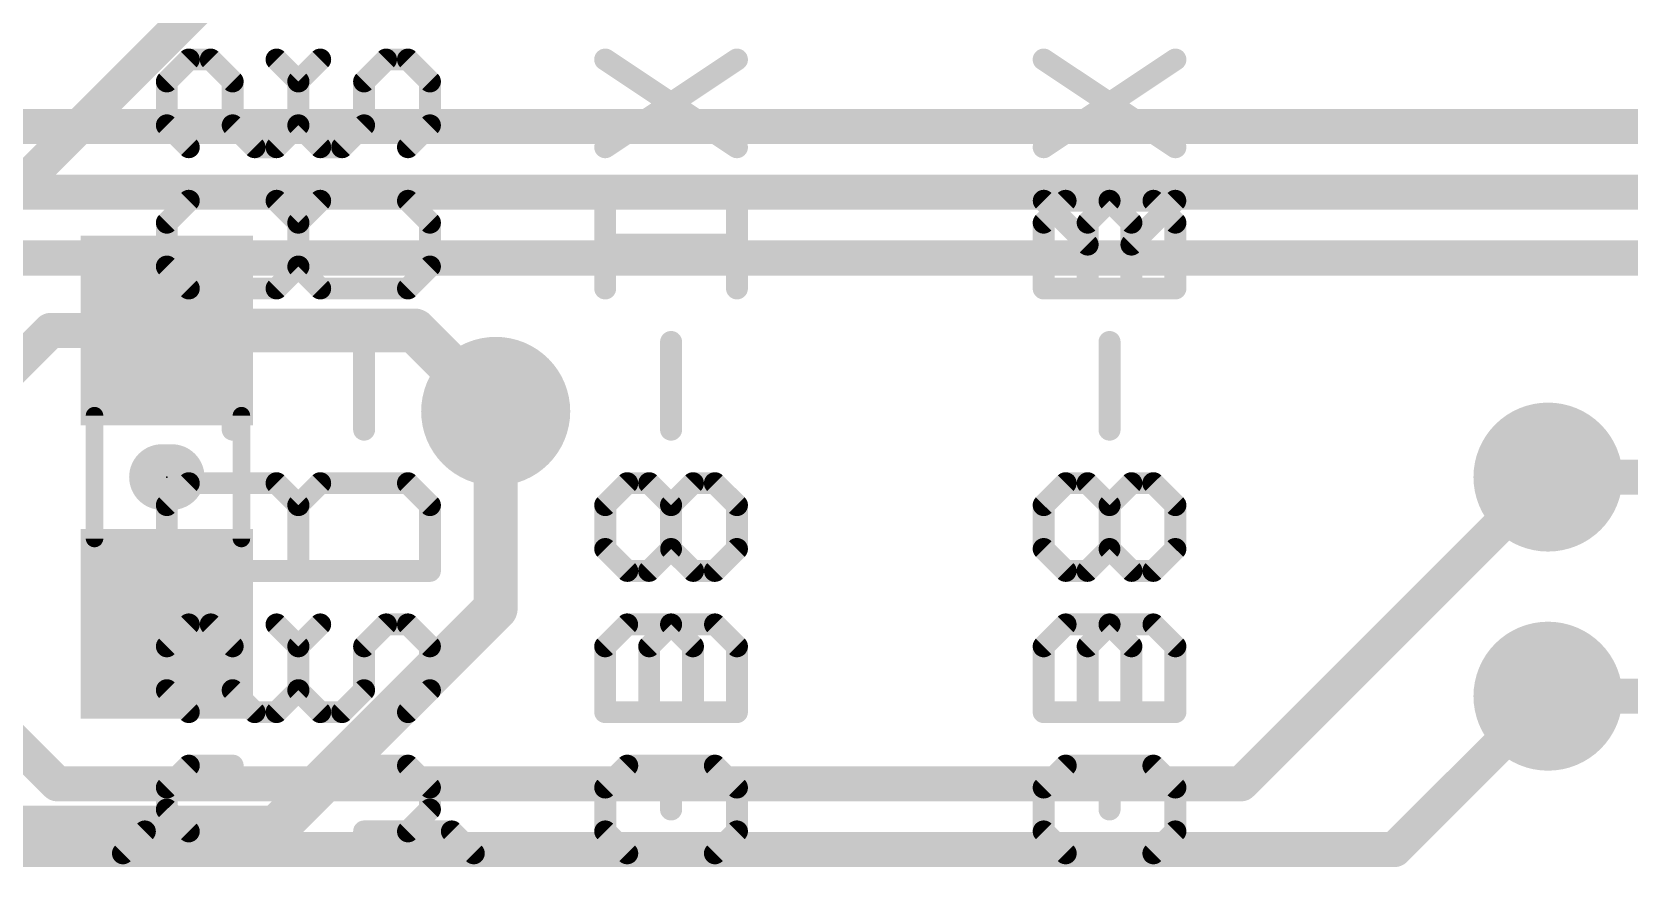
# Model space of a CAD drawing. Extents: x -24 to 83, y -23 to 53.
# Drawn here: x 26.52 to 35.78, y 37.11 to 41.95 of the extents above; entities that cross this region are included whole.
import ezdxf

# ---------------------------------------------------------------- set-up
doc = ezdxf.new("R2010")
doc.units = 0
for name, color, linetype in [('1', 12, 'CONTINUOUS'), ('16', 132, 'CONTINUOUS'), ('18', 110, 'CONTINUOUS'), ('21', 41, 'CONTINUOUS'), ('22', 40, 'CONTINUOUS'), ('23', 53, 'CONTINUOUS'), ('51', 53, 'CONTINUOUS')]:
    doc.layers.add(name, color=color, linetype=linetype)

# ---------------------------------------------------------------- blocks, each defined once
blk = doc.blocks.new('RECT')
blk.add_solid([(-0.5, -0.5), (0.5, -0.5), (-0.5, 0.5), (0.5, 0.5)])
blk = doc.blocks.new('ROUNDV')
at = {"const_width": 0.5}
blk.add_lwpolyline([(0, -0.25, 1), (0, 0.25, 1), (0, -0.25)], format="xyb", dxfattribs=at)

msp = doc.modelspace()

# ---------------------------------------------------------------- linework, layer by layer
at = {"layer": '1'}
for points, const_width in [([(26.416, 41.021), (27.686, 42.291)], 0.2032), ([(27.305, 40.22), (28.741, 40.22)], 0.254), ([(28.741, 40.22), (29.21, 39.751)], 0.254), ([(26.631, 40.22), (25.981, 39.57)], 0.2032), ([(26.631, 40.22), (27.305, 40.22)], 0.2032), ([(33.528, 37.592), (35.306, 39.37)], 0.2032), ([(34.417, 37.211), (35.306, 38.1)], 0.2032), ([(26.292, 37.97), (26.67, 37.592)], 0.2032), ([(26.67, 37.592), (33.528, 37.592)], 0.2032), ([(26.416, 37.211), (34.417, 37.211)], 0.2032)]:
    msp.add_lwpolyline(points, dxfattribs=dict(at, const_width=const_width))
for points, const_width in [([(27.305, 40.2835, 1), (27.305, 40.1565)], 0.127), ([(28.7859, 40.2649, 1), (28.6961, 40.1751)], 0.127), ([(28.741, 40.1565, 1), (28.741, 40.2835)], 0.127), ([(26.631, 40.2708, 1), (26.631, 40.1692)], 0.1016), ([(26.6669, 40.1841, 1), (26.5951, 40.2559)], 0.1016), ([(27.305, 40.1692, 1), (27.305, 40.2708)], 0.1016), ([(29.1651, 39.7061, 1), (29.2549, 39.7959)], 0.127), ([(35.3419, 39.3341, 1), (35.2701, 39.4059)], 0.1016), ([(35.3419, 38.0641, 1), (35.2701, 38.1359)], 0.1016), ([(26.67, 37.6428, 1), (26.67, 37.5412)], 0.1016), ([(26.6341, 37.5561, 1), (26.7059, 37.6279)], 0.1016), ([(33.4921, 37.6279, 1), (33.5639, 37.5561)], 0.1016), ([(33.528, 37.5412, 1), (33.528, 37.6428)], 0.1016), ([(34.3811, 37.2469, 1), (34.4529, 37.1751)], 0.1016), ([(34.417, 37.1602, 1), (34.417, 37.2618)], 0.1016)]:
    msp.add_lwpolyline(points, format="xyb", dxfattribs=dict(at, const_width=const_width))
at = {"layer": '16'}
for points, const_width in [([(25.654, 41.402), (36.322, 41.402)], 0.2032), ([(23.368, 41.021), (36.576, 41.021)], 0.2032), ([(20.32, 40.64), (36.83, 40.64)], 0.2032), ([(29.21, 39.751), (29.21, 38.608)], 0.254), ([(40.64, 39.37), (35.306, 39.37)], 0.2032), ([(29.21, 38.608), (27.94, 37.338)], 0.254), ([(39.37, 38.1), (35.306, 38.1)], 0.2032), ([(27.94, 37.338), (25.908, 37.338)], 0.254)]:
    msp.add_lwpolyline(points, dxfattribs=dict(at, const_width=const_width))
for points, const_width in [([(29.2735, 39.751, 1), (29.1465, 39.751)], 0.127), ([(35.306, 39.4208, 1), (35.306, 39.3192)], 0.1016), ([(29.2549, 38.5631, 1), (29.1651, 38.6529)], 0.127), ([(29.1465, 38.608, 1), (29.2735, 38.608)], 0.127), ([(35.306, 38.1508, 1), (35.306, 38.0492)], 0.1016), ([(27.8951, 37.3829, 1), (27.9849, 37.2931)], 0.127), ([(27.94, 37.2745, 1), (27.94, 37.4015)], 0.127)]:
    msp.add_lwpolyline(points, format="xyb", dxfattribs=dict(at, const_width=const_width))
at = {"layer": '21'}
for points, const_width in [([(28.1935, 41.7904), (28.0663, 41.6632)], 0.127), ([(28.4477, 41.6632), (28.5748, 41.7904)], 0.127), ([(28.5748, 41.7904), (28.7019, 41.7904)], 0.127), ([(28.7019, 41.7904), (28.829, 41.6632)], 0.127), ([(29.8444, 41.2819), (30.607, 41.7904)], 0.127), ([(29.8444, 41.7904), (30.607, 41.2819)], 0.127), ([(32.3844, 41.2819), (33.147, 41.7904)], 0.127), ([(32.3844, 41.7904), (33.147, 41.2819)], 0.127), ([(28.0663, 41.6632), (28.0663, 41.409)], 0.127), ([(28.4477, 41.409), (28.4477, 41.6632)], 0.127), ([(28.829, 41.6632), (28.829, 41.409)], 0.127), ([(28.0663, 41.409), (28.1935, 41.2819)], 0.127), ([(28.3206, 41.2819), (28.4477, 41.409)], 0.127), ([(28.829, 41.409), (28.7019, 41.2819)], 0.127), ([(28.1935, 41.2819), (28.3206, 41.2819)], 0.127), ([(28.1935, 40.9718), (28.0663, 40.8447)], 0.127), ([(28.829, 40.8447), (28.7019, 40.9718)], 0.127), ([(29.8444, 40.4633), (29.8444, 40.9718)], 0.127), ([(32.3844, 40.8447), (32.5115, 40.9718)], 0.127), ([(32.5115, 40.9718), (32.7657, 40.9718)], 0.127), ([(32.7657, 40.9718), (32.8928, 40.8447)], 0.127), ([(32.8928, 40.7176), (33.147, 40.9718)], 0.127), ([(28.0663, 40.8447), (28.0663, 40.5904)], 0.127), ([(28.829, 40.5904), (28.829, 40.8447)], 0.127), ([(32.3844, 40.4633), (32.3844, 40.8447)], 0.127), ([(32.8928, 40.8447), (32.8928, 40.4633)], 0.127), ([(30.607, 40.7176), (29.8444, 40.7176)], 0.127), ([(28.0663, 40.5904), (28.1935, 40.4633)], 0.127), ([(28.7019, 40.4633), (28.829, 40.5904)], 0.127), ([(28.1935, 40.4633), (28.7019, 40.4633)], 0.127), ([(33.147, 40.4633), (32.3844, 40.4633)], 0.127), ([(28.4477, 39.6448), (28.4477, 40.1532)], 0.127), ([(30.2257, 39.6448), (30.2257, 40.1532)], 0.127), ([(32.7657, 39.6448), (32.7657, 40.1532)], 0.127), ([(27.3329, 39.37), (27.2771, 39.37)], 0.381), ([(28.1935, 39.3346), (28.0663, 39.2075)], 0.127), ([(28.7019, 39.3346), (28.1935, 39.3346)], 0.127), ([(28.829, 39.2075), (28.7019, 39.3346)], 0.127), ([(29.9715, 39.3346), (29.8444, 39.2075)], 0.127), ([(30.2257, 39.2075), (30.3528, 39.3346)], 0.127), ([(30.3528, 39.3346), (30.4799, 39.3346)], 0.127), ([(30.4799, 39.3346), (30.607, 39.2075)], 0.127), ([(32.5115, 39.3346), (32.3844, 39.2075)], 0.127), ([(32.7657, 39.2075), (32.8928, 39.3346)], 0.127), ([(32.8928, 39.3346), (33.0199, 39.3346)], 0.127), ([(33.0199, 39.3346), (33.147, 39.2075)], 0.127), ([(28.0663, 39.2075), (28.0663, 38.8262)], 0.127), ([(28.829, 38.8262), (28.829, 39.2075)], 0.127), ([(29.8444, 39.2075), (29.8444, 38.9533)], 0.127), ([(30.2257, 38.9533), (30.2257, 39.2075)], 0.127), ([(30.607, 39.2075), (30.607, 38.9533)], 0.127), ([(32.3844, 39.2075), (32.3844, 38.9533)], 0.127), ([(32.7657, 38.9533), (32.7657, 39.2075)], 0.127), ([(33.147, 39.2075), (33.147, 38.9533)], 0.127), ([(29.8444, 38.9533), (29.9715, 38.8262)], 0.127), ([(30.0986, 38.8262), (30.2257, 38.9533)], 0.127), ([(30.607, 38.9533), (30.4799, 38.8262)], 0.127), ([(32.3844, 38.9533), (32.5115, 38.8262)], 0.127), ([(32.6386, 38.8262), (32.7657, 38.9533)], 0.127), ([(33.147, 38.9533), (33.0199, 38.8262)], 0.127), ([(28.0663, 38.8262), (28.829, 38.8262)], 0.127), ([(29.9715, 38.8262), (30.0986, 38.8262)], 0.127), ([(32.5115, 38.8262), (32.6386, 38.8262)], 0.127), ([(28.1935, 38.516), (28.0663, 38.3889)], 0.127), ([(28.4477, 38.3889), (28.5748, 38.516)], 0.127), ([(28.5748, 38.516), (28.7019, 38.516)], 0.127), ([(28.7019, 38.516), (28.829, 38.3889)], 0.127), ([(29.8444, 38.3889), (29.9715, 38.516)], 0.127), ([(29.9715, 38.516), (30.2257, 38.516)], 0.127), ([(30.2257, 38.516), (30.3528, 38.3889)], 0.127), ([(32.3844, 38.3889), (32.5115, 38.516)], 0.127), ([(32.5115, 38.516), (32.7657, 38.516)], 0.127), ([(32.7657, 38.516), (32.8928, 38.3889)], 0.127), ([(28.0663, 38.3889), (28.0663, 38.1347)], 0.127), ([(28.4477, 38.1347), (28.4477, 38.3889)], 0.127), ([(28.829, 38.3889), (28.829, 38.1347)], 0.127), ([(29.8444, 38.0076), (29.8444, 38.3889)], 0.127), ([(30.3528, 38.3889), (30.3528, 38.0076)], 0.127), ([(32.3844, 38.0076), (32.3844, 38.3889)], 0.127), ([(32.8928, 38.3889), (32.8928, 38.0076)], 0.127), ([(28.0663, 38.1347), (28.1935, 38.0076)], 0.127), ([(28.3206, 38.0076), (28.4477, 38.1347)], 0.127), ([(28.829, 38.1347), (28.7019, 38.0076)], 0.127), ([(28.1935, 38.0076), (28.3206, 38.0076)], 0.127), ([(30.607, 38.0076), (29.8444, 38.0076)], 0.127), ([(33.147, 38.0076), (32.3844, 38.0076)], 0.127), ([(28.7019, 37.6975), (28.4477, 37.6975)], 0.127), ([(28.829, 37.5704), (28.7019, 37.6975)], 0.127), ([(29.9715, 37.6975), (29.8444, 37.5704)], 0.127), ([(30.4799, 37.6975), (30.2257, 37.6975)], 0.127), ([(30.2257, 37.6975), (30.2257, 37.4432)], 0.127), ([(30.607, 37.5704), (30.4799, 37.6975)], 0.127), ([(32.5115, 37.6975), (32.3844, 37.5704)], 0.127), ([(33.0199, 37.6975), (32.7657, 37.6975)], 0.127), ([(32.7657, 37.6975), (32.7657, 37.4432)], 0.127), ([(33.147, 37.5704), (33.0199, 37.6975)], 0.127), ([(28.829, 37.4432), (28.829, 37.5704)], 0.127), ([(29.8444, 37.5704), (29.8444, 37.3161)], 0.127), ([(30.607, 37.3161), (30.607, 37.5704)], 0.127), ([(32.3844, 37.5704), (32.3844, 37.3161)], 0.127), ([(33.147, 37.3161), (33.147, 37.5704)], 0.127), ([(28.7019, 37.3161), (28.829, 37.4432)], 0.127), ([(28.4477, 37.3161), (28.7019, 37.3161)], 0.127), ([(28.7019, 37.3161), (28.9561, 37.3161)], 0.127), ([(28.9561, 37.3161), (29.0832, 37.189)], 0.127), ([(29.8444, 37.3161), (29.9715, 37.189)], 0.127), ([(30.4799, 37.189), (30.607, 37.3161)], 0.127), ([(32.3844, 37.3161), (32.5115, 37.189)], 0.127), ([(33.0199, 37.189), (33.147, 37.3161)], 0.127), ([(29.9715, 37.189), (30.4799, 37.189)], 0.127), ([(32.5115, 37.189), (33.0199, 37.189)], 0.127)]:
    msp.add_lwpolyline(points, dxfattribs=dict(at, const_width=const_width))
for points, const_width in [([(28.2159, 41.7679, 1), (28.171, 41.8128)], 0.0635), ([(28.5748, 41.8221, 1), (28.5748, 41.7586)], 0.0635), ([(28.5972, 41.7679, 1), (28.5523, 41.8128)], 0.0635), ([(28.7243, 41.8128, 1), (28.6794, 41.7679)], 0.0635), ([(28.7019, 41.7586, 1), (28.7019, 41.8221)], 0.0635), ([(29.862, 41.8168, 1), (29.8267, 41.7639)], 0.0635), ([(30.6246, 41.7639, 1), (30.5894, 41.8168)], 0.0635), ([(32.402, 41.8168, 1), (32.3667, 41.7639)], 0.0635), ([(33.1646, 41.7639, 1), (33.1294, 41.8168)], 0.0635), ([(28.0981, 41.6632, 1), (28.0346, 41.6632)], 0.0635), ([(28.0439, 41.6857, 1), (28.0888, 41.6408)], 0.0635), ([(28.4794, 41.6632, 1), (28.4159, 41.6632)], 0.0635), ([(28.4252, 41.6857, 1), (28.4701, 41.6408)], 0.0635), ([(28.8607, 41.6632, 1), (28.7973, 41.6632)], 0.0635), ([(28.8065, 41.6408, 1), (28.8515, 41.6857)], 0.0635), ([(28.0888, 41.4315, 1), (28.0439, 41.3866)], 0.0635), ([(28.4701, 41.3866, 1), (28.4252, 41.4315)], 0.0635), ([(28.8515, 41.3866, 1), (28.8065, 41.4315)], 0.0635), ([(28.0346, 41.409, 1), (28.0981, 41.409)], 0.0635), ([(28.4159, 41.409, 1), (28.4794, 41.409)], 0.0635), ([(28.7973, 41.409, 1), (28.8607, 41.409)], 0.0635), ([(28.1935, 41.3137, 1), (28.1935, 41.2502)], 0.0635), ([(28.171, 41.2595, 1), (28.2159, 41.3044)], 0.0635), ([(28.2981, 41.3044, 1), (28.343, 41.2595)], 0.0635), ([(28.3206, 41.2502, 1), (28.3206, 41.3137)], 0.0635), ([(28.6794, 41.3044, 1), (28.7243, 41.2595)], 0.0635), ([(29.8267, 41.3083, 1), (29.862, 41.2555)], 0.0635), ([(30.5894, 41.2555, 1), (30.6246, 41.3083)], 0.0635), ([(32.3667, 41.3083, 1), (32.402, 41.2555)], 0.0635), ([(33.1294, 41.2555, 1), (33.1646, 41.3083)], 0.0635), ([(28.2159, 40.9493, 1), (28.171, 40.9942)], 0.0635), ([(28.7243, 40.9942, 1), (28.6794, 40.9493)], 0.0635), ([(29.8761, 40.9718, 1), (29.8126, 40.9718)], 0.0635), ([(32.5115, 41.0035, 1), (32.5115, 40.94)], 0.0635), ([(32.5339, 40.9493, 1), (32.489, 40.9942)], 0.0635), ([(32.7881, 40.9942, 1), (32.7432, 40.9493)], 0.0635), ([(32.7657, 40.94, 1), (32.7657, 41.0035)], 0.0635), ([(33.1695, 40.9493, 1), (33.1245, 40.9942)], 0.0635), ([(28.0981, 40.8447, 1), (28.0346, 40.8447)], 0.0635), ([(28.0439, 40.8671, 1), (28.0888, 40.8222)], 0.0635), ([(28.8607, 40.8447, 1), (28.7973, 40.8447)], 0.0635), ([(28.8065, 40.8222, 1), (28.8515, 40.8671)], 0.0635), ([(32.4161, 40.8447, 1), (32.3526, 40.8447)], 0.0635), ([(32.3619, 40.8671, 1), (32.4068, 40.8222)], 0.0635), ([(32.9245, 40.8447, 1), (32.861, 40.8447)], 0.0635), ([(32.8703, 40.8222, 1), (32.9152, 40.8671)], 0.0635), ([(29.8444, 40.7493, 1), (29.8444, 40.6858)], 0.0635), ([(30.607, 40.6858, 1), (30.607, 40.7493)], 0.0635), ([(32.8703, 40.74, 1), (32.9152, 40.6951)], 0.0635), ([(28.0888, 40.6129, 1), (28.0439, 40.568)], 0.0635), ([(28.0346, 40.5904, 1), (28.0981, 40.5904)], 0.0635), ([(28.7973, 40.5904, 1), (28.8607, 40.5904)], 0.0635), ([(28.8515, 40.568, 1), (28.8065, 40.6129)], 0.0635), ([(28.1935, 40.4951, 1), (28.1935, 40.4316)], 0.0635), ([(28.7019, 40.4316, 1), (28.7019, 40.4951)], 0.0635), ([(32.3844, 40.4951, 1), (32.3844, 40.4316)], 0.0635), ([(33.147, 40.4316, 1), (33.147, 40.4951)], 0.0635), ([(28.171, 40.4409, 1), (28.2159, 40.4858)], 0.0635), ([(28.6794, 40.4858, 1), (28.7243, 40.4409)], 0.0635), ([(29.8126, 40.4633, 1), (29.8761, 40.4633)], 0.0635), ([(32.3526, 40.4633, 1), (32.4161, 40.4633)], 0.0635), ([(32.861, 40.4633, 1), (32.9245, 40.4633)], 0.0635), ([(28.4794, 40.1532, 1), (28.4159, 40.1532)], 0.0635), ([(30.2574, 40.1532, 1), (30.1939, 40.1532)], 0.0635), ([(32.7974, 40.1532, 1), (32.7339, 40.1532)], 0.0635), ([(28.4159, 39.6448, 1), (28.4794, 39.6448)], 0.0635), ([(30.1939, 39.6448, 1), (30.2574, 39.6448)], 0.0635), ([(32.7339, 39.6448, 1), (32.7974, 39.6448)], 0.0635), ([(27.2771, 39.4653, 1), (27.2771, 39.2748)], 0.1905), ([(27.3329, 39.2748, 1), (27.3329, 39.4653)], 0.1905), ([(28.1935, 39.3664, 1), (28.1935, 39.3029)], 0.0635), ([(28.2159, 39.3122, 1), (28.171, 39.3571)], 0.0635), ([(28.7243, 39.3571, 1), (28.6794, 39.3122)], 0.0635), ([(28.7019, 39.3029, 1), (28.7019, 39.3664)], 0.0635), ([(29.9939, 39.3122, 1), (29.949, 39.3571)], 0.0635), ([(30.3528, 39.3664, 1), (30.3528, 39.3029)], 0.0635), ([(30.3752, 39.3122, 1), (30.3303, 39.3571)], 0.0635), ([(30.5023, 39.3571, 1), (30.4574, 39.3122)], 0.0635), ([(30.4799, 39.3029, 1), (30.4799, 39.3664)], 0.0635), ([(32.5339, 39.3122, 1), (32.489, 39.3571)], 0.0635), ([(32.8928, 39.3664, 1), (32.8928, 39.3029)], 0.0635), ([(32.9152, 39.3122, 1), (32.8703, 39.3571)], 0.0635), ([(33.0423, 39.3571, 1), (32.9974, 39.3122)], 0.0635), ([(33.0199, 39.3029, 1), (33.0199, 39.3664)], 0.0635), ([(28.0981, 39.2075, 1), (28.0346, 39.2075)], 0.0635), ([(28.0439, 39.23, 1), (28.0888, 39.1851)], 0.0635), ([(28.8607, 39.2075, 1), (28.7973, 39.2075)], 0.0635), ([(28.8065, 39.1851, 1), (28.8515, 39.23)], 0.0635), ([(29.8761, 39.2075, 1), (29.8126, 39.2075)], 0.0635), ([(29.8219, 39.23, 1), (29.8668, 39.1851)], 0.0635), ([(30.2574, 39.2075, 1), (30.1939, 39.2075)], 0.0635), ([(30.2032, 39.23, 1), (30.2481, 39.1851)], 0.0635), ([(30.6388, 39.2075, 1), (30.5753, 39.2075)], 0.0635), ([(30.5845, 39.1851, 1), (30.6295, 39.23)], 0.0635), ([(32.4161, 39.2075, 1), (32.3526, 39.2075)], 0.0635), ([(32.3619, 39.23, 1), (32.4068, 39.1851)], 0.0635), ([(32.7974, 39.2075, 1), (32.7339, 39.2075)], 0.0635), ([(32.7432, 39.23, 1), (32.7881, 39.1851)], 0.0635), ([(33.1788, 39.2075, 1), (33.1152, 39.2075)], 0.0635), ([(33.1245, 39.1851, 1), (33.1695, 39.23)], 0.0635), ([(29.8126, 38.9533, 1), (29.8761, 38.9533)], 0.0635), ([(29.8668, 38.9757, 1), (29.8219, 38.9308)], 0.0635), ([(30.1939, 38.9533, 1), (30.2574, 38.9533)], 0.0635), ([(30.2481, 38.9308, 1), (30.2032, 38.9757)], 0.0635), ([(30.5753, 38.9533, 1), (30.6388, 38.9533)], 0.0635), ([(30.6295, 38.9308, 1), (30.5845, 38.9757)], 0.0635), ([(32.3526, 38.9533, 1), (32.4161, 38.9533)], 0.0635), ([(32.4068, 38.9757, 1), (32.3619, 38.9308)], 0.0635), ([(32.7339, 38.9533, 1), (32.7974, 38.9533)], 0.0635), ([(32.7881, 38.9308, 1), (32.7432, 38.9757)], 0.0635), ([(33.1152, 38.9533, 1), (33.1788, 38.9533)], 0.0635), ([(33.1695, 38.9308, 1), (33.1245, 38.9757)], 0.0635), ([(28.0663, 38.8579, 1), (28.0663, 38.7944)], 0.0635), ([(28.829, 38.7944, 1), (28.829, 38.8579)], 0.0635), ([(29.9715, 38.8579, 1), (29.9715, 38.7944)], 0.0635), ([(29.949, 38.8037, 1), (29.9939, 38.8486)], 0.0635), ([(30.0761, 38.8486, 1), (30.121, 38.8037)], 0.0635), ([(30.0986, 38.7944, 1), (30.0986, 38.8579)], 0.0635), ([(30.4574, 38.8486, 1), (30.5023, 38.8037)], 0.0635), ([(32.5115, 38.8579, 1), (32.5115, 38.7944)], 0.0635), ([(32.489, 38.8037, 1), (32.5339, 38.8486)], 0.0635), ([(32.6161, 38.8486, 1), (32.661, 38.8037)], 0.0635), ([(32.6386, 38.7944, 1), (32.6386, 38.8579)], 0.0635), ([(32.9974, 38.8486, 1), (33.0423, 38.8037)], 0.0635), ([(28.0346, 38.8262, 1), (28.0981, 38.8262)], 0.0635), ([(28.7973, 38.8262, 1), (28.8607, 38.8262)], 0.0635), ([(28.2159, 38.4936, 1), (28.171, 38.5385)], 0.0635), ([(28.5748, 38.5478, 1), (28.5748, 38.4843)], 0.0635), ([(28.5972, 38.4936, 1), (28.5523, 38.5385)], 0.0635), ([(28.7243, 38.5385, 1), (28.6794, 38.4936)], 0.0635), ([(28.7019, 38.4843, 1), (28.7019, 38.5478)], 0.0635), ([(29.9715, 38.5478, 1), (29.9715, 38.4843)], 0.0635), ([(29.9939, 38.4936, 1), (29.949, 38.5385)], 0.0635), ([(30.2481, 38.5385, 1), (30.2032, 38.4936)], 0.0635), ([(30.2257, 38.4843, 1), (30.2257, 38.5478)], 0.0635), ([(32.5115, 38.5478, 1), (32.5115, 38.4843)], 0.0635), ([(32.5339, 38.4936, 1), (32.489, 38.5385)], 0.0635), ([(32.7881, 38.5385, 1), (32.7432, 38.4936)], 0.0635), ([(32.7657, 38.4843, 1), (32.7657, 38.5478)], 0.0635), ([(28.0981, 38.3889, 1), (28.0346, 38.3889)], 0.0635), ([(28.0439, 38.4114, 1), (28.0888, 38.3665)], 0.0635), ([(28.4794, 38.3889, 1), (28.4159, 38.3889)], 0.0635), ([(28.4252, 38.4114, 1), (28.4701, 38.3665)], 0.0635), ([(28.8607, 38.3889, 1), (28.7973, 38.3889)], 0.0635), ([(28.8065, 38.3665, 1), (28.8515, 38.4114)], 0.0635), ([(29.8761, 38.3889, 1), (29.8126, 38.3889)], 0.0635), ([(29.8219, 38.4114, 1), (29.8668, 38.3665)], 0.0635), ([(30.3845, 38.3889, 1), (30.321, 38.3889)], 0.0635), ([(30.3303, 38.3665, 1), (30.3752, 38.4114)], 0.0635), ([(32.4161, 38.3889, 1), (32.3526, 38.3889)], 0.0635), ([(32.3619, 38.4114, 1), (32.4068, 38.3665)], 0.0635), ([(32.9245, 38.3889, 1), (32.861, 38.3889)], 0.0635), ([(32.8703, 38.3665, 1), (32.9152, 38.4114)], 0.0635), ([(28.0888, 38.1572, 1), (28.0439, 38.1123)], 0.0635), ([(28.0346, 38.1347, 1), (28.0981, 38.1347)], 0.0635), ([(28.4159, 38.1347, 1), (28.4794, 38.1347)], 0.0635), ([(28.4701, 38.1123, 1), (28.4252, 38.1572)], 0.0635), ([(28.7973, 38.1347, 1), (28.8607, 38.1347)], 0.0635), ([(28.8515, 38.1123, 1), (28.8065, 38.1572)], 0.0635), ([(28.1935, 38.0394, 1), (28.1935, 37.9759)], 0.0635), ([(28.171, 37.9852, 1), (28.2159, 38.0301)], 0.0635), ([(28.2981, 38.0301, 1), (28.343, 37.9852)], 0.0635), ([(28.3206, 37.9759, 1), (28.3206, 38.0394)], 0.0635), ([(28.6794, 38.0301, 1), (28.7243, 37.9852)], 0.0635), ([(29.8126, 38.0076, 1), (29.8761, 38.0076)], 0.0635), ([(29.8444, 38.0394, 1), (29.8444, 37.9759)], 0.0635), ([(30.321, 38.0076, 1), (30.3845, 38.0076)], 0.0635), ([(30.607, 37.9759, 1), (30.607, 38.0394)], 0.0635), ([(32.3526, 38.0076, 1), (32.4161, 38.0076)], 0.0635), ([(32.3844, 38.0394, 1), (32.3844, 37.9759)], 0.0635), ([(32.861, 38.0076, 1), (32.9245, 38.0076)], 0.0635), ([(33.147, 37.9759, 1), (33.147, 38.0394)], 0.0635), ([(28.4477, 37.7292, 1), (28.4477, 37.6657)], 0.0635), ([(28.7243, 37.7199, 1), (28.6794, 37.675)], 0.0635), ([(28.7019, 37.6657, 1), (28.7019, 37.7292)], 0.0635), ([(29.9939, 37.675, 1), (29.949, 37.7199)], 0.0635), ([(30.2257, 37.7292, 1), (30.2257, 37.6657)], 0.0635), ([(30.2574, 37.6975, 1), (30.1939, 37.6975)], 0.0635), ([(30.5023, 37.7199, 1), (30.4574, 37.675)], 0.0635), ([(30.4799, 37.6657, 1), (30.4799, 37.7292)], 0.0635), ([(32.5339, 37.675, 1), (32.489, 37.7199)], 0.0635), ([(32.7974, 37.6975, 1), (32.7339, 37.6975)], 0.0635), ([(32.7657, 37.7292, 1), (32.7657, 37.6657)], 0.0635), ([(33.0423, 37.7199, 1), (32.9974, 37.675)], 0.0635), ([(33.0199, 37.6657, 1), (33.0199, 37.7292)], 0.0635), ([(28.8607, 37.5704, 1), (28.7973, 37.5704)], 0.0635), ([(28.8065, 37.5479, 1), (28.8515, 37.5928)], 0.0635), ([(29.8761, 37.5704, 1), (29.8126, 37.5704)], 0.0635), ([(29.8219, 37.5928, 1), (29.8668, 37.5479)], 0.0635), ([(30.6388, 37.5704, 1), (30.5753, 37.5704)], 0.0635), ([(30.5845, 37.5479, 1), (30.6295, 37.5928)], 0.0635), ([(32.4161, 37.5704, 1), (32.3526, 37.5704)], 0.0635), ([(32.3619, 37.5928, 1), (32.4068, 37.5479)], 0.0635), ([(33.1788, 37.5704, 1), (33.1152, 37.5704)], 0.0635), ([(33.1245, 37.5479, 1), (33.1695, 37.5928)], 0.0635), ([(28.7973, 37.4432, 1), (28.8607, 37.4432)], 0.0635), ([(28.8515, 37.4208, 1), (28.8065, 37.4657)], 0.0635), ([(30.1939, 37.4432, 1), (30.2574, 37.4432)], 0.0635), ([(32.7339, 37.4432, 1), (32.7974, 37.4432)], 0.0635), ([(28.4477, 37.3479, 1), (28.4477, 37.2844)], 0.0635), ([(28.7019, 37.3479, 1), (28.7019, 37.2844)], 0.0635), ([(28.7019, 37.2844, 1), (28.7019, 37.3479)], 0.0635), ([(28.9786, 37.3386, 1), (28.9337, 37.2937)], 0.0635), ([(28.9561, 37.2844, 1), (28.9561, 37.3479)], 0.0635), ([(29.8668, 37.3386, 1), (29.8219, 37.2937)], 0.0635), ([(30.6295, 37.2937, 1), (30.5845, 37.3386)], 0.0635), ([(32.4068, 37.3386, 1), (32.3619, 37.2937)], 0.0635), ([(33.1695, 37.2937, 1), (33.1245, 37.3386)], 0.0635), ([(28.6794, 37.3386, 1), (28.7243, 37.2937)], 0.0635), ([(29.8126, 37.3161, 1), (29.8761, 37.3161)], 0.0635), ([(30.5753, 37.3161, 1), (30.6388, 37.3161)], 0.0635), ([(32.3526, 37.3161, 1), (32.4161, 37.3161)], 0.0635), ([(33.1152, 37.3161, 1), (33.1788, 37.3161)], 0.0635), ([(29.0608, 37.1666, 1), (29.1057, 37.2115)], 0.0635), ([(29.9715, 37.2208, 1), (29.9715, 37.1573)], 0.0635), ([(29.949, 37.1666, 1), (29.9939, 37.2115)], 0.0635), ([(30.4574, 37.2115, 1), (30.5023, 37.1666)], 0.0635), ([(30.4799, 37.1573, 1), (30.4799, 37.2208)], 0.0635), ([(32.5115, 37.2208, 1), (32.5115, 37.1573)], 0.0635), ([(32.489, 37.1666, 1), (32.5339, 37.2115)], 0.0635), ([(32.9974, 37.2115, 1), (33.0423, 37.1666)], 0.0635), ([(33.0199, 37.1573, 1), (33.0199, 37.2208)], 0.0635)]:
    msp.add_lwpolyline(points, format="xyb", dxfattribs=dict(at, const_width=const_width))
at = {"layer": '22', "const_width": 0.127}
for points in [[(27.4321, 41.7904), (27.305, 41.6632)], [(27.5592, 41.7904), (27.4321, 41.7904)], [(27.6863, 41.6632), (27.5592, 41.7904)], [(27.9405, 41.7904), (28.0677, 41.6632)], [(30.6077, 41.2819), (29.845, 41.7904)], [(30.6077, 41.7904), (29.845, 41.2819)], [(33.1476, 41.2819), (32.385, 41.7904)], [(33.1476, 41.7904), (32.385, 41.2819)], [(27.305, 41.6632), (27.305, 41.409)], [(27.6863, 41.409), (27.6863, 41.6632)], [(28.0677, 41.6632), (28.0677, 41.409)], [(27.305, 41.409), (27.4321, 41.2819)], [(27.8134, 41.2819), (27.6863, 41.409)], [(28.0677, 41.409), (27.9405, 41.2819)], [(27.9405, 41.2819), (27.8134, 41.2819)], [(27.305, 40.8447), (27.4321, 40.9718)], [(27.9405, 40.9718), (28.0677, 40.8447)], [(30.6077, 40.4633), (30.6077, 40.9718)], [(32.6392, 40.7176), (32.385, 40.9718)], [(32.7663, 40.9718), (32.6392, 40.8447)], [(33.0205, 40.9718), (32.7663, 40.9718)], [(33.1476, 40.8447), (33.0205, 40.9718)], [(27.305, 40.5904), (27.305, 40.8447)], [(28.0677, 40.8447), (28.0677, 40.5904)], [(32.6392, 40.8447), (32.6392, 40.4633)], [(33.1476, 40.4633), (33.1476, 40.8447)], [(29.845, 40.7176), (30.6077, 40.7176)], [(27.4321, 40.4633), (27.305, 40.5904)], [(28.0677, 40.5904), (27.9405, 40.4633)], [(27.9405, 40.4633), (27.4321, 40.4633)], [(32.385, 40.4633), (33.1476, 40.4633)], [(27.6863, 39.6448), (27.6863, 40.1532)], [(30.2263, 39.6448), (30.2263, 40.1532)], [(32.7663, 39.6448), (32.7663, 40.1532)], [(27.305, 39.2075), (27.4321, 39.3346)], [(27.4321, 39.3346), (27.9405, 39.3346)], [(27.9405, 39.3346), (28.0677, 39.2075)], [(29.9721, 39.3346), (29.845, 39.2075)], [(30.0992, 39.3346), (29.9721, 39.3346)], [(30.2263, 39.2075), (30.0992, 39.3346)], [(30.4805, 39.3346), (30.6077, 39.2075)], [(32.5121, 39.3346), (32.385, 39.2075)], [(32.6392, 39.3346), (32.5121, 39.3346)], [(32.7663, 39.2075), (32.6392, 39.3346)], [(33.0205, 39.3346), (33.1476, 39.2075)], [(27.305, 38.8262), (27.305, 39.2075)], [(28.0677, 39.2075), (28.0677, 38.8262)], [(29.845, 39.2075), (29.845, 38.9533)], [(30.2263, 38.9533), (30.2263, 39.2075)], [(30.6077, 39.2075), (30.6077, 38.9533)], [(32.385, 39.2075), (32.385, 38.9533)], [(32.7663, 38.9533), (32.7663, 39.2075)], [(33.1476, 39.2075), (33.1476, 38.9533)], [(29.845, 38.9533), (29.9721, 38.8262)], [(30.3534, 38.8262), (30.2263, 38.9533)], [(30.6077, 38.9533), (30.4805, 38.8262)], [(32.385, 38.9533), (32.5121, 38.8262)], [(32.8934, 38.8262), (32.7663, 38.9533)], [(33.1476, 38.9533), (33.0205, 38.8262)], [(28.0677, 38.8262), (27.305, 38.8262)], [(30.4805, 38.8262), (30.3534, 38.8262)], [(33.0205, 38.8262), (32.8934, 38.8262)], [(27.4321, 38.516), (27.305, 38.3889)], [(27.5592, 38.516), (27.4321, 38.516)], [(27.6863, 38.3889), (27.5592, 38.516)], [(27.9405, 38.516), (28.0677, 38.3889)], [(30.2263, 38.516), (30.0992, 38.3889)], [(30.4805, 38.516), (30.2263, 38.516)], [(30.6077, 38.3889), (30.4805, 38.516)], [(32.7663, 38.516), (32.6392, 38.3889)], [(33.0205, 38.516), (32.7663, 38.516)], [(33.1476, 38.3889), (33.0205, 38.516)], [(27.305, 38.3889), (27.305, 38.1347)], [(27.6863, 38.1347), (27.6863, 38.3889)], [(28.0677, 38.3889), (28.0677, 38.1347)], [(30.0992, 38.3889), (30.0992, 38.0076)], [(30.6077, 38.0076), (30.6077, 38.3889)], [(32.6392, 38.3889), (32.6392, 38.0076)], [(33.1476, 38.0076), (33.1476, 38.3889)], [(27.305, 38.1347), (27.4321, 38.0076)], [(27.8134, 38.0076), (27.6863, 38.1347)], [(28.0677, 38.1347), (27.9405, 38.0076)], [(27.9405, 38.0076), (27.8134, 38.0076)], [(29.845, 38.0076), (30.6077, 38.0076)], [(32.385, 38.0076), (33.1476, 38.0076)], [(27.305, 37.5704), (27.4321, 37.6975)], [(27.4321, 37.6975), (27.6863, 37.6975)], [(29.845, 37.5704), (29.9721, 37.6975)], [(29.9721, 37.6975), (30.2263, 37.6975)], [(30.2263, 37.6975), (30.2263, 37.4432)], [(30.4805, 37.6975), (30.6077, 37.5704)], [(32.385, 37.5704), (32.5121, 37.6975)], [(32.5121, 37.6975), (32.7663, 37.6975)], [(32.7663, 37.6975), (32.7663, 37.4432)], [(33.0205, 37.6975), (33.1476, 37.5704)], [(27.305, 37.4432), (27.305, 37.5704)], [(29.845, 37.3161), (29.845, 37.5704)], [(30.6077, 37.5704), (30.6077, 37.3161)], [(32.385, 37.3161), (32.385, 37.5704)], [(33.1476, 37.5704), (33.1476, 37.3161)], [(27.4321, 37.3161), (27.305, 37.4432)], [(27.1779, 37.3161), (27.0508, 37.189)], [(27.4321, 37.3161), (27.1779, 37.3161)], [(27.6863, 37.3161), (27.4321, 37.3161)], [(29.9721, 37.189), (29.845, 37.3161)], [(30.6077, 37.3161), (30.4805, 37.189)], [(32.5121, 37.189), (32.385, 37.3161)], [(33.1476, 37.3161), (33.0205, 37.189)], [(30.4805, 37.189), (29.9721, 37.189)], [(33.0205, 37.189), (32.5121, 37.189)]]:
    msp.add_lwpolyline(points, dxfattribs=at)
at = {"layer": '22', "const_width": 0.0635}
for points in [[(27.4321, 41.8221, 1), (27.4321, 41.7586)], [(27.4546, 41.7679, 1), (27.4097, 41.8128)], [(27.5817, 41.8128, 1), (27.5368, 41.7679)], [(27.5592, 41.7586, 1), (27.5592, 41.8221)], [(27.963, 41.8128, 1), (27.9181, 41.7679)], [(29.8626, 41.8168, 1), (29.8274, 41.7639)], [(30.6253, 41.7639, 1), (30.59, 41.8168)], [(32.4026, 41.8168, 1), (32.3674, 41.7639)], [(33.1653, 41.7639, 1), (33.13, 41.8168)], [(27.2825, 41.6857, 1), (27.3275, 41.6408)], [(27.3367, 41.6632, 1), (27.2733, 41.6632)], [(27.7181, 41.6632, 1), (27.6546, 41.6632)], [(27.6639, 41.6408, 1), (27.7088, 41.6857)], [(28.0994, 41.6632, 1), (28.0359, 41.6632)], [(28.0452, 41.6408, 1), (28.0901, 41.6857)], [(27.3275, 41.4315, 1), (27.2825, 41.3866)], [(27.7088, 41.4315, 1), (27.6639, 41.3866)], [(28.0901, 41.3866, 1), (28.0452, 41.4315)], [(27.2733, 41.409, 1), (27.3367, 41.409)], [(27.6546, 41.409, 1), (27.7181, 41.409)], [(28.0359, 41.409, 1), (28.0994, 41.409)], [(27.4097, 41.2595, 1), (27.4546, 41.3044)], [(27.8134, 41.3137, 1), (27.8134, 41.2502)], [(27.791, 41.2595, 1), (27.8359, 41.3044)], [(27.9181, 41.3044, 1), (27.963, 41.2595)], [(27.9405, 41.2502, 1), (27.9405, 41.3137)], [(29.8274, 41.3083, 1), (29.8626, 41.2555)], [(30.59, 41.2555, 1), (30.6253, 41.3083)], [(32.3674, 41.3083, 1), (32.4026, 41.2555)], [(33.13, 41.2555, 1), (33.1653, 41.3083)], [(27.4546, 40.9493, 1), (27.4097, 40.9942)], [(27.963, 40.9942, 1), (27.9181, 40.9493)], [(30.6394, 40.9718, 1), (30.5759, 40.9718)], [(32.4075, 40.9942, 1), (32.3625, 40.9493)], [(32.7663, 41.0035, 1), (32.7663, 40.94)], [(32.7888, 40.9493, 1), (32.7439, 40.9942)], [(33.043, 40.9942, 1), (32.9981, 40.9493)], [(33.0205, 40.94, 1), (33.0205, 41.0035)], [(27.2825, 40.8671, 1), (27.3275, 40.8222)], [(27.3367, 40.8447, 1), (27.2733, 40.8447)], [(28.0994, 40.8447, 1), (28.0359, 40.8447)], [(28.0452, 40.8222, 1), (28.0901, 40.8671)], [(32.671, 40.8447, 1), (32.6075, 40.8447)], [(32.6168, 40.8671, 1), (32.6617, 40.8222)], [(33.1794, 40.8447, 1), (33.1159, 40.8447)], [(33.1252, 40.8222, 1), (33.1701, 40.8671)], [(29.845, 40.7493, 1), (29.845, 40.6858)], [(30.6077, 40.6858, 1), (30.6077, 40.7493)], [(32.6168, 40.6951, 1), (32.6617, 40.74)], [(27.3275, 40.6129, 1), (27.2825, 40.568)], [(27.2733, 40.5904, 1), (27.3367, 40.5904)], [(28.0359, 40.5904, 1), (28.0994, 40.5904)], [(28.0901, 40.568, 1), (28.0452, 40.6129)], [(27.4321, 40.4951, 1), (27.4321, 40.4316)], [(27.9405, 40.4316, 1), (27.9405, 40.4951)], [(32.385, 40.4951, 1), (32.385, 40.4316)], [(33.1476, 40.4316, 1), (33.1476, 40.4951)], [(27.4097, 40.4409, 1), (27.4546, 40.4858)], [(27.9181, 40.4858, 1), (27.963, 40.4409)], [(30.5759, 40.4633, 1), (30.6394, 40.4633)], [(32.6075, 40.4633, 1), (32.671, 40.4633)], [(33.1159, 40.4633, 1), (33.1794, 40.4633)], [(27.7181, 40.1532, 1), (27.6546, 40.1532)], [(30.2581, 40.1532, 1), (30.1946, 40.1532)], [(32.7981, 40.1532, 1), (32.7346, 40.1532)], [(27.6546, 39.6448, 1), (27.7181, 39.6448)], [(30.1946, 39.6448, 1), (30.2581, 39.6448)], [(32.7346, 39.6448, 1), (32.7981, 39.6448)], [(27.4321, 39.3664, 1), (27.4321, 39.3029)], [(27.4546, 39.3122, 1), (27.4097, 39.3571)], [(27.963, 39.3571, 1), (27.9181, 39.3122)], [(27.9405, 39.3029, 1), (27.9405, 39.3664)], [(29.9721, 39.3664, 1), (29.9721, 39.3029)], [(29.9946, 39.3122, 1), (29.9497, 39.3571)], [(30.1217, 39.3571, 1), (30.0768, 39.3122)], [(30.0992, 39.3029, 1), (30.0992, 39.3664)], [(30.503, 39.3571, 1), (30.4581, 39.3122)], [(32.5121, 39.3664, 1), (32.5121, 39.3029)], [(32.5346, 39.3122, 1), (32.4897, 39.3571)], [(32.6617, 39.3571, 1), (32.6168, 39.3122)], [(32.6392, 39.3029, 1), (32.6392, 39.3664)], [(33.043, 39.3571, 1), (32.9981, 39.3122)], [(27.2825, 39.23, 1), (27.3275, 39.1851)], [(27.3367, 39.2075, 1), (27.2733, 39.2075)], [(28.0994, 39.2075, 1), (28.0359, 39.2075)], [(28.0452, 39.1851, 1), (28.0901, 39.23)], [(29.8225, 39.23, 1), (29.8675, 39.1851)], [(29.8768, 39.2075, 1), (29.8133, 39.2075)], [(30.2581, 39.2075, 1), (30.1946, 39.2075)], [(30.2039, 39.1851, 1), (30.2488, 39.23)], [(30.6394, 39.2075, 1), (30.5759, 39.2075)], [(30.5852, 39.1851, 1), (30.6301, 39.23)], [(32.4168, 39.2075, 1), (32.3532, 39.2075)], [(32.3625, 39.23, 1), (32.4075, 39.1851)], [(32.7981, 39.2075, 1), (32.7346, 39.2075)], [(32.7439, 39.1851, 1), (32.7888, 39.23)], [(33.1794, 39.2075, 1), (33.1159, 39.2075)], [(33.1252, 39.1851, 1), (33.1701, 39.23)], [(29.8675, 38.9757, 1), (29.8225, 38.9308)], [(29.8133, 38.9533, 1), (29.8768, 38.9533)], [(30.2488, 38.9757, 1), (30.2039, 38.9308)], [(30.1946, 38.9533, 1), (30.2581, 38.9533)], [(30.5759, 38.9533, 1), (30.6394, 38.9533)], [(30.6301, 38.9308, 1), (30.5852, 38.9757)], [(32.3532, 38.9533, 1), (32.4168, 38.9533)], [(32.4075, 38.9757, 1), (32.3625, 38.9308)], [(32.7346, 38.9533, 1), (32.7981, 38.9533)], [(32.7888, 38.9757, 1), (32.7439, 38.9308)], [(33.1159, 38.9533, 1), (33.1794, 38.9533)], [(33.1701, 38.9308, 1), (33.1252, 38.9757)], [(27.305, 38.8579, 1), (27.305, 38.7944)], [(28.0677, 38.7944, 1), (28.0677, 38.8579)], [(29.9497, 38.8037, 1), (29.9946, 38.8486)], [(30.3534, 38.8579, 1), (30.3534, 38.7944)], [(30.331, 38.8037, 1), (30.3759, 38.8486)], [(30.4581, 38.8486, 1), (30.503, 38.8037)], [(30.4805, 38.7944, 1), (30.4805, 38.8579)], [(32.4897, 38.8037, 1), (32.5346, 38.8486)], [(32.8934, 38.8579, 1), (32.8934, 38.7944)], [(32.871, 38.8037, 1), (32.9159, 38.8486)], [(32.9981, 38.8486, 1), (33.043, 38.8037)], [(33.0205, 38.7944, 1), (33.0205, 38.8579)], [(27.2733, 38.8262, 1), (27.3367, 38.8262)], [(28.0359, 38.8262, 1), (28.0994, 38.8262)], [(27.4321, 38.5478, 1), (27.4321, 38.4843)], [(27.4546, 38.4936, 1), (27.4097, 38.5385)], [(27.5817, 38.5385, 1), (27.5368, 38.4936)], [(27.5592, 38.4843, 1), (27.5592, 38.5478)], [(27.963, 38.5385, 1), (27.9181, 38.4936)], [(30.2263, 38.5478, 1), (30.2263, 38.4843)], [(30.2488, 38.4936, 1), (30.2039, 38.5385)], [(30.503, 38.5385, 1), (30.4581, 38.4936)], [(30.4805, 38.4843, 1), (30.4805, 38.5478)], [(32.7663, 38.5478, 1), (32.7663, 38.4843)], [(32.7888, 38.4936, 1), (32.7439, 38.5385)], [(33.043, 38.5385, 1), (32.9981, 38.4936)], [(33.0205, 38.4843, 1), (33.0205, 38.5478)], [(27.2825, 38.4114, 1), (27.3275, 38.3665)], [(27.3367, 38.3889, 1), (27.2733, 38.3889)], [(27.7181, 38.3889, 1), (27.6546, 38.3889)], [(27.6639, 38.3665, 1), (27.7088, 38.4114)], [(28.0994, 38.3889, 1), (28.0359, 38.3889)], [(28.0452, 38.3665, 1), (28.0901, 38.4114)], [(30.131, 38.3889, 1), (30.0675, 38.3889)], [(30.0768, 38.4114, 1), (30.1217, 38.3665)], [(30.6394, 38.3889, 1), (30.5759, 38.3889)], [(30.5852, 38.3665, 1), (30.6301, 38.4114)], [(32.671, 38.3889, 1), (32.6075, 38.3889)], [(32.6168, 38.4114, 1), (32.6617, 38.3665)], [(33.1794, 38.3889, 1), (33.1159, 38.3889)], [(33.1252, 38.3665, 1), (33.1701, 38.4114)], [(27.3275, 38.1572, 1), (27.2825, 38.1123)], [(27.2733, 38.1347, 1), (27.3367, 38.1347)], [(27.6546, 38.1347, 1), (27.7181, 38.1347)], [(27.7088, 38.1572, 1), (27.6639, 38.1123)], [(28.0359, 38.1347, 1), (28.0994, 38.1347)], [(28.0901, 38.1123, 1), (28.0452, 38.1572)], [(27.4097, 37.9852, 1), (27.4546, 38.0301)], [(27.8134, 38.0394, 1), (27.8134, 37.9759)], [(27.791, 37.9852, 1), (27.8359, 38.0301)], [(27.9181, 38.0301, 1), (27.963, 37.9852)], [(27.9405, 37.9759, 1), (27.9405, 38.0394)], [(29.845, 38.0394, 1), (29.845, 37.9759)], [(30.0675, 38.0076, 1), (30.131, 38.0076)], [(30.5759, 38.0076, 1), (30.6394, 38.0076)], [(30.6077, 37.9759, 1), (30.6077, 38.0394)], [(32.385, 38.0394, 1), (32.385, 37.9759)], [(32.6075, 38.0076, 1), (32.671, 38.0076)], [(33.1159, 38.0076, 1), (33.1794, 38.0076)], [(33.1476, 37.9759, 1), (33.1476, 38.0394)], [(27.4321, 37.7292, 1), (27.4321, 37.6657)], [(27.4546, 37.675, 1), (27.4097, 37.7199)], [(27.6863, 37.6657, 1), (27.6863, 37.7292)], [(29.9721, 37.7292, 1), (29.9721, 37.6657)], [(29.9946, 37.675, 1), (29.9497, 37.7199)], [(30.2581, 37.6975, 1), (30.1946, 37.6975)], [(30.2263, 37.6657, 1), (30.2263, 37.7292)], [(30.503, 37.7199, 1), (30.4581, 37.675)], [(32.5121, 37.7292, 1), (32.5121, 37.6657)], [(32.5346, 37.675, 1), (32.4897, 37.7199)], [(32.7981, 37.6975, 1), (32.7346, 37.6975)], [(32.7663, 37.6657, 1), (32.7663, 37.7292)], [(33.043, 37.7199, 1), (32.9981, 37.675)], [(27.2825, 37.5928, 1), (27.3275, 37.5479)], [(27.3367, 37.5704, 1), (27.2733, 37.5704)], [(29.8225, 37.5928, 1), (29.8675, 37.5479)], [(29.8768, 37.5704, 1), (29.8133, 37.5704)], [(30.6394, 37.5704, 1), (30.5759, 37.5704)], [(30.5852, 37.5479, 1), (30.6301, 37.5928)], [(32.4168, 37.5704, 1), (32.3532, 37.5704)], [(32.3625, 37.5928, 1), (32.4075, 37.5479)], [(33.1794, 37.5704, 1), (33.1159, 37.5704)], [(33.1252, 37.5479, 1), (33.1701, 37.5928)], [(27.3275, 37.4657, 1), (27.2825, 37.4208)], [(27.2733, 37.4432, 1), (27.3367, 37.4432)], [(30.1946, 37.4432, 1), (30.2581, 37.4432)], [(32.7346, 37.4432, 1), (32.7981, 37.4432)], [(27.1779, 37.3479, 1), (27.1779, 37.2844)], [(27.2003, 37.2937, 1), (27.1554, 37.3386)], [(27.4321, 37.3479, 1), (27.4321, 37.2844)], [(27.4321, 37.2844, 1), (27.4321, 37.3479)], [(27.6863, 37.2844, 1), (27.6863, 37.3479)], [(29.8675, 37.3386, 1), (29.8225, 37.2937)], [(30.6301, 37.2937, 1), (30.5852, 37.3386)], [(32.4075, 37.3386, 1), (32.3625, 37.2937)], [(33.1701, 37.2937, 1), (33.1252, 37.3386)], [(27.4097, 37.2937, 1), (27.4546, 37.3386)], [(29.8133, 37.3161, 1), (29.8768, 37.3161)], [(30.5759, 37.3161, 1), (30.6394, 37.3161)], [(32.3532, 37.3161, 1), (32.4168, 37.3161)], [(33.1159, 37.3161, 1), (33.1794, 37.3161)], [(27.0283, 37.2115, 1), (27.0732, 37.1666)], [(29.9721, 37.2208, 1), (29.9721, 37.1573)], [(29.9497, 37.1666, 1), (29.9946, 37.2115)], [(30.4581, 37.2115, 1), (30.503, 37.1666)], [(30.4805, 37.1573, 1), (30.4805, 37.2208)], [(32.5121, 37.2208, 1), (32.5121, 37.1573)], [(32.4897, 37.1666, 1), (32.5346, 37.2115)], [(32.9981, 37.2115, 1), (33.043, 37.1666)], [(33.0205, 37.1573, 1), (33.0205, 37.2208)]]:
    msp.add_lwpolyline(points, format="xyb", dxfattribs=at)
at = {"layer": '23'}
msp.add_point((27.305, 39.37), dxfattribs=at)
at = {"layer": '51', "const_width": 0.1016}
for points in [[(26.886, 39.726), (26.886, 39.014)], [(27.737, 39.726), (27.737, 39.014)]]:
    msp.add_lwpolyline(points, dxfattribs=at)
at = {"layer": '51', "const_width": 0.0508}
for points in [[(26.9114, 39.726, 1), (26.8606, 39.726)], [(27.7624, 39.726, 1), (27.7116, 39.726)], [(26.8606, 39.014, 1), (26.9114, 39.014)], [(27.7116, 39.014, 1), (27.7624, 39.014)]]:
    msp.add_lwpolyline(points, format="xyb", dxfattribs=at)

# ---------------------------------------------------------------- block references
at = {"layer": '1', "xscale": 1.1, "rotation": 270}
for p in [(27.305, 40.22), (27.305, 38.52)]:
    msp.add_blockref('RECT', p, dxfattribs=at)
at = {"layer": '18', "xscale": 0.8636, "yscale": 0.8636}
for p in [(29.21, 39.751), (29.21, 39.751), (35.306, 39.37), (35.306, 39.37), (35.306, 38.1), (35.306, 38.1)]:
    msp.add_blockref('ROUNDV', p, dxfattribs=at)
at = {"layer": '51', "xscale": 0.5001, "yscale": 0.95, "rotation": 270}
for p in [(27.3101, 39.9582), (27.3101, 38.7898)]:
    msp.add_blockref('RECT', p, dxfattribs=at)

doc.saveas('drawing.dxf')
